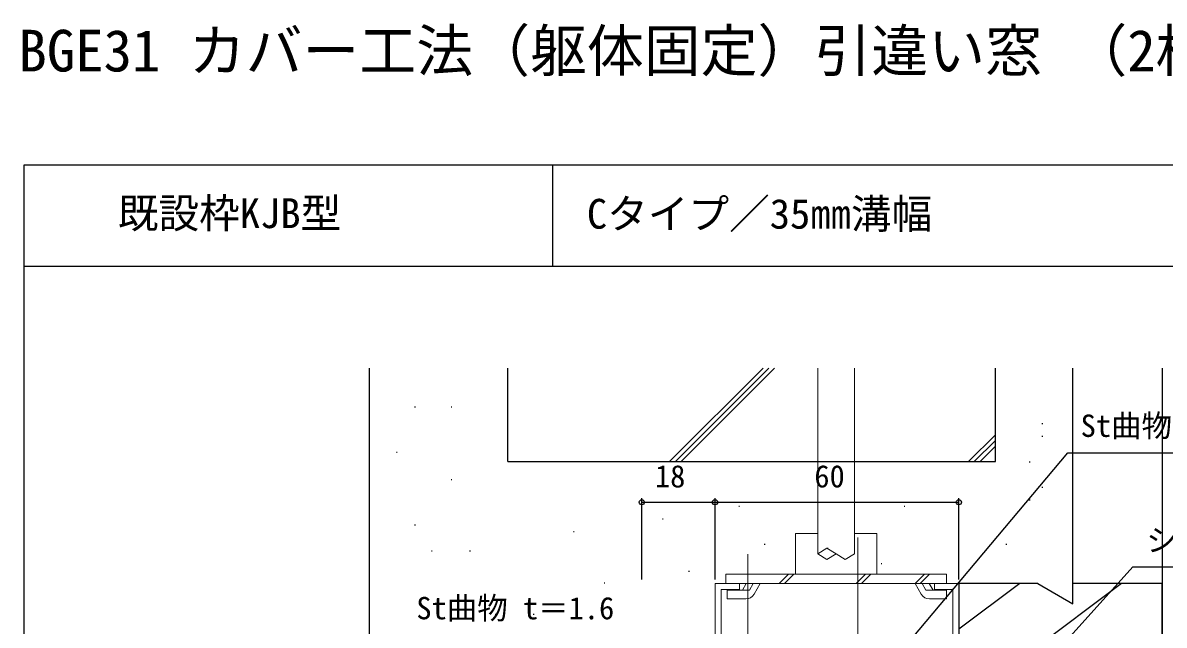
# Model space of a CAD drawing. Units: millimetres, scale not verified. Extents: x -437 to 438, y -554 to 551.
# Drawn here: x -437.1 to -156.3, y 403 to 551.3 of the extents above; entities that cross this region are included whole.
import ezdxf
from ezdxf.enums import TextEntityAlignment as Align

# ---------------------------------------------------------------- set-up
doc = ezdxf.new("R2010")
doc.units = ezdxf.units.MM
doc.header["$LTSCALE"] = 4
for name, color, linetype in [('0-1_USER1', 3, 'Continuous'), ('0-7_YKK_D', 6, 'Continuous'), ('0-8_YKK_ZWAK', 7, 'Continuous'), ('0-9_YSS_K', 3, 'Continuous'), ('0-A_YSS_KE', 3, 'Continuous')]:
    doc.layers.add(name, color=color, linetype=linetype)
for name, color, linetype, lineweight in [('0-3_YKK_11E', 4, 'Continuous', 18), ('0-4_YKK_12', 2, 'Continuous', 18), ('0-5_YKK_13', 4, 'Continuous', 18)]:
    doc.layers.add(name, color=color, linetype=linetype, lineweight=lineweight)
doc.styles.add('ＭＳ ゴシック', font='')
doc.styles.get('ＭＳ ゴシック').set_extended_font_data('MS Gothic')

msp = doc.modelspace()

# ---------------------------------------------------------------- linework, layer by layer
at = {"layer": '0-3_YKK_11E'}
for points in [[(-266.795, 368.3), (-266.795, 413.3)], [(-266.795, 413.3), (-260.795, 413.3), (-260.795, 411.8), (-265.295, 411.8), (-265.295, 397.8), (-258.274, 397.8)], [(-208.295, 397.8), (-208.295, 411.8), (-212.795, 411.8), (-212.795, 413.3), (-206.795, 413.3), (-206.795, 384.8)]]:
    msp.add_lwpolyline(points, dxfattribs=at)
at = {"layer": '0-4_YKK_12'}
msp.add_line((-351.803, 466.3), (-351.801, 136.605), dxfattribs=at)
at = {"layer": '0-5_YKK_13'}
for p, q in [((-246.993, 425.6), (-246.993, 415.6)), ((-246.993, 425.6), (-241.493, 425.6)), ((-232.493, 425.6), (-226.993, 425.6)), ((-231.695, 393.1), (-231.695, 424.6)), ((-226.993, 425.6), (-226.993, 415.6)), ((-238.977, 422), (-239.243, 422)), ((-258.695, 389), (-258.695, 420.5)), ((-264.12, 415.6), (-264.12, 413.3)), ((-264.12, 415.6), (-209.865, 415.6)), ((-248.691, 415.6), (-250.991, 413.3)), ((-247.408, 415.6), (-249.708, 413.3)), ((-229.747, 415.6), (-232.047, 413.3)), ((-228.464, 415.6), (-230.764, 413.3)), ((-215.276, 415.6), (-217.576, 413.3)), ((-213.992, 415.6), (-216.292, 413.3)), ((-209.865, 415.6), (-209.865, 413.3)), ((-264.12, 413.3), (-209.865, 413.3)), ((-259.118, 413.301), (-260.071, 411.649)), ((-257.386, 413.301), (-258.339, 411.649)), ((-255.654, 413.301), (-257.184, 410.651)), ((-217.582, 413.3), (-216.052, 410.65)), ((-215.85, 413.3), (-214.896, 411.648)), ((-214.118, 413.3), (-213.164, 411.648)), ((-258.339, 411.649), (-263.818, 411.649)), ((-263.818, 409.5), (-263.818, 411.649)), ((-214.896, 411.648), (-209.868, 411.648)), ((-209.868, 409.499), (-209.868, 411.648)), ((-259.176, 409.501), (-263.818, 409.501)), ((-214.06, 409.5), (-209.868, 409.5))]:
    msp.add_line(p, q, dxfattribs=at)
for points in [[(-241.493, 420.6), (-241.493, 443.3), (-241.493, 466.3)], [(-232.493, 420.6), (-232.493, 443.3), (-232.493, 466.3)], [(-241.493, 420.6), (-239.243, 422), (-236.993, 420.6)], [(-241.493, 420.6), (-239.243, 419.2), (-236.993, 420.6)], [(-239.271, 419.2), (-239.257, 419.2), (-239.243, 419.2)], [(-232.493, 420.6), (-234.743, 419.2), (-236.993, 420.6)]]:
    msp.add_lwpolyline(points, dxfattribs=at)
for centre, start, end in [((-259.176, 411.801), 269.99772, 329.99747), ((-214.06, 411.8), 210.00025, 270)]:
    msp.add_arc(centre, 2.3, start, end, dxfattribs=at)
at = {"layer": '0-7_YKK_D'}
for p, q in [((-284.795, 414.3), (-284.795, 434.3)), ((-284.795, 433.3), (-266.795, 433.3)), ((-266.795, 414.3), (-266.795, 434.3)), ((-266.795, 414.3), (-266.795, 434.3)), ((-266.795, 433.3), (-206.795, 433.3)), ((-206.795, 414.3), (-206.795, 434.3))]:
    msp.add_line(p, q, dxfattribs=at)
for points in [[(-225.095, 391.769), (-223.456, 393.722), (-180.006, 445.504), (-114.033, 445.504)], [(-195.07, 382.883), (-193.364, 384.778), (-163.987, 417.404), (-81.863, 417.404)]]:
    msp.add_lwpolyline(points, dxfattribs=at)
for centre in [(-284.795, 433.3), (-266.795, 433.3), (-266.795, 433.3), (-206.795, 433.3)]:
    msp.add_circle(centre, 0.637, dxfattribs=at)
at = {"layer": '0-8_YKK_ZWAK'}
for p, q in [((-436.8, 516.3), (-436.8, -553.7)), ((438.2, 516.3), (-436.8, 516.3)), ((-306.8, 516.3), (-306.8, 491.3)), ((438.2, 491.3), (-436.8, 491.3))]:
    msp.add_line(p, q, dxfattribs=at)
at = {"layer": '0-9_YSS_K'}
for p, q in [((-277.957, 443.3), (-254.957, 466.3)), ((-276.543, 443.3), (-253.543, 466.3)), ((-275.129, 443.3), (-252.129, 466.3)), ((-156.797, 466.3), (-156.797, 136.605)), ((-340.686, 456.797), (-340.486, 456.797)), ((-331.734, 456.797), (-331.534, 456.797)), ((-186.357, 452.675), (-186.157, 452.675)), ((-197.795, 449.924), (-204.418, 443.3)), ((-186.357, 449.546), (-186.157, 449.546)), ((-197.795, 448.509), (-203.004, 443.3)), ((-197.795, 447.095), (-201.59, 443.3)), ((-345.162, 445.607), (-344.962, 445.607)), ((-189.486, 443.288), (-189.286, 443.288)), ((-331.734, 438.893), (-331.534, 438.893)), ((-186.357, 437.03), (-186.157, 437.03)), ((-189.486, 433.901), (-189.286, 433.901)), ((-260.932, 432.336), (-260.732, 432.336)), ((-220.255, 432.336), (-220.055, 432.336)), ((-340.686, 427.704), (-340.486, 427.704)), ((-279.707, 429.207), (-279.507, 429.207)), ((-301.61, 426.078), (-301.41, 426.078)), ((-336.551, 421.385), (-336.351, 421.385)), ((-327.164, 421.385), (-326.964, 421.385)), ((-254.674, 422.949), (-254.474, 422.949)), ((-195.222, 422.949), (-195.022, 422.949)), ((-273.278, 416.331), (-273.078, 416.331)), ((-225.934, 418.256), (-225.734, 418.256)), ((-294.09, 413.475), (-293.89, 413.475)), ((-191.795, 413.3), (-206.795, 402.05)), ((-166.795, 413.3), (-202.795, 386.3)), ((-320.906, 405.739), (-320.706, 405.739)), ((-311.519, 405.739), (-311.319, 405.739))]:
    msp.add_line(p, q, dxfattribs=at)
at = {"layer": '0-A_YSS_KE'}
for p, q in [((-351.8, 393.3), (-351.8, 466.3)), ((-317.795, 443.3), (-317.795, 466.3)), ((-197.795, 443.3), (-197.795, 466.3)), ((-178.795, 408.337), (-178.795, 466.3)), ((-317.795, 443.3), (-197.795, 443.3)), ((-187.39, 413.3), (-206.795, 413.3)), ((-206.795, 413.3), (-206.795, 386.3)), ((-187.39, 413.3), (-178.795, 408.337)), ((-156.795, 413.3), (-178.795, 413.3)), ((-156.795, 383.3), (-156.795, 413.3))]:
    msp.add_line(p, q, dxfattribs=at)

# ---------------------------------------------------------------- texts
at = {"layer": '0-1_USER1', "style": 'ＭＳ ゴシック'}
for s, height, p in [('BGE31 カバー工法（躯体固定）引違い窓 （2枚建）', 10.26, (-438.149, 536.238)), ('既設枠KJB型', 7.331, (-413.703, 498.573)), ('Cタイプ／35㎜溝幅', 7.331, (-298.311, 498.431))]:
    msp.add_text(s, height=height, dxfattribs=at).set_placement(p, align=Align.BOTTOM_LEFT)
at = {"layer": '0-7_YKK_D', "style": 'ＭＳ ゴシック'}
for s, p in [('St曲物 t＝1.6', (-176.845, 447.734)), ('18', (-281.569, 435.3)), ('60', (-242.356, 435.3)), ('シーリング（別途）', (-160.699, 419.549)), ('St曲物 t＝1.6', (-340.265, 402.845))]:
    msp.add_text(s, height=5.499, dxfattribs=at).set_placement(p, align=Align.BOTTOM_LEFT)

doc.saveas('drawing.dxf')
